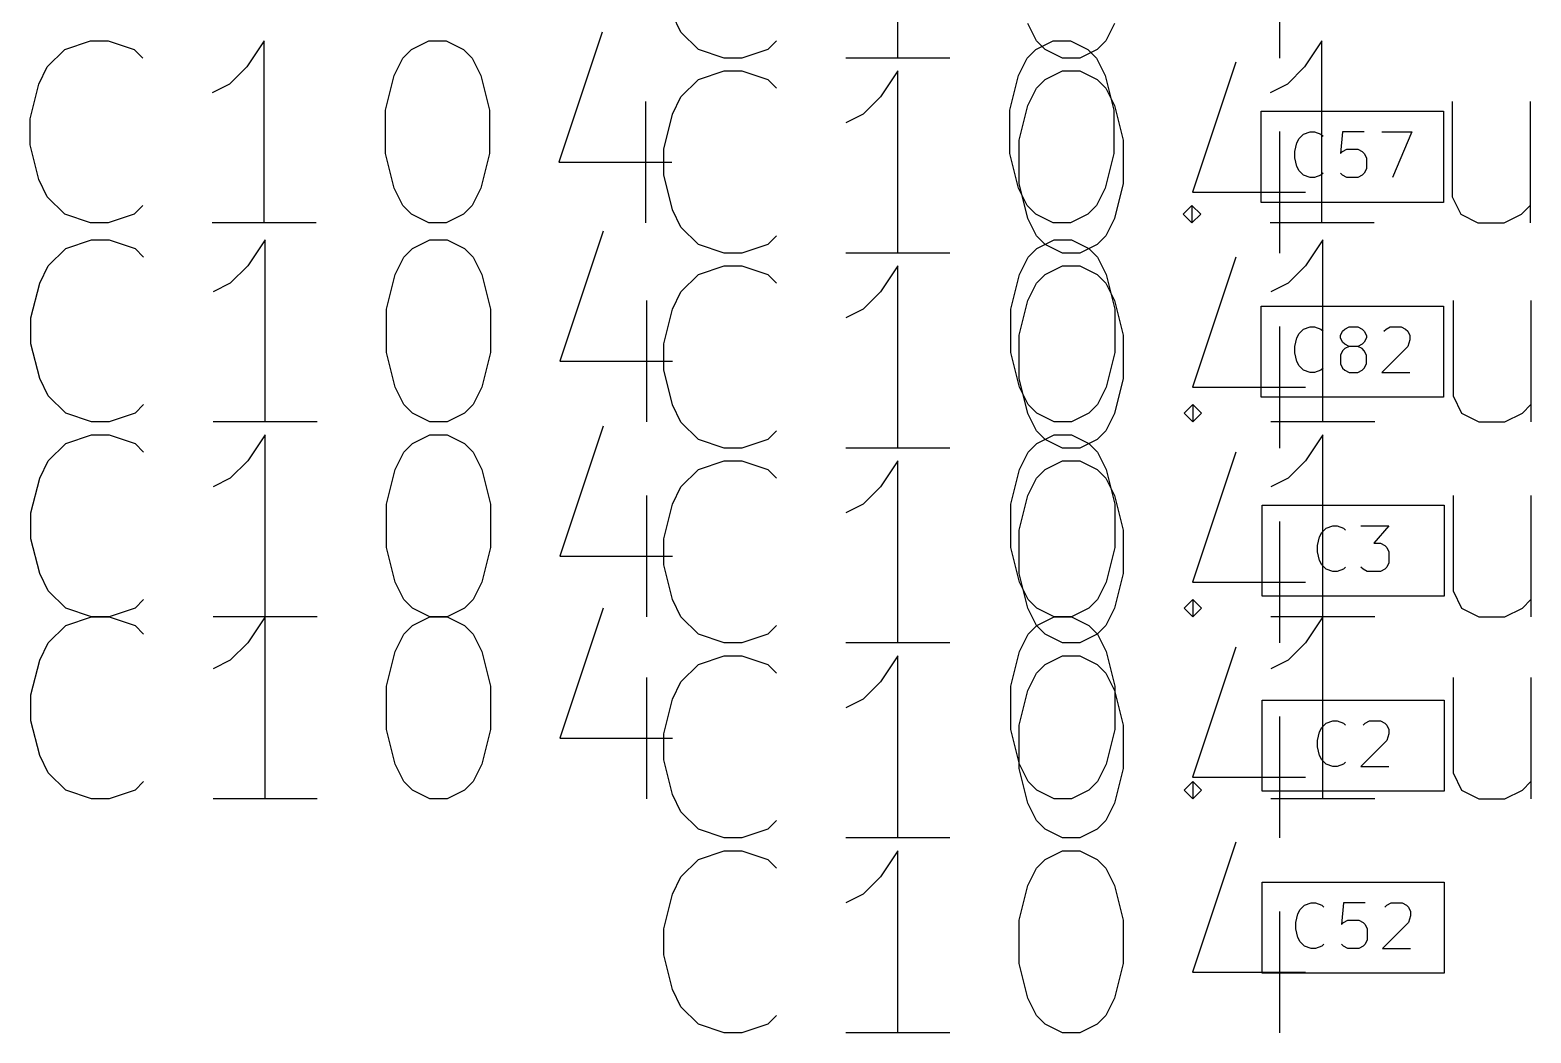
# Model space of a CAD drawing. Extents: x 34 to 373, y -124 to -1.
# Drawn here: x 309.55 to 317.8, y -65.58 to -60.07 of the extents above; entities that cross this region are included whole.
import ezdxf

# ---------------------------------------------------------------- set-up
doc = ezdxf.new("R2010")
doc.units = 0
doc.layers.add('BLACK', color=7, linetype='CONTINUOUS')

msp = doc.modelspace()

# ---------------------------------------------------------------- linework, layer by layer
at = {"layer": 'BLACK', "linetype": 'CONTINUOUS'}
for p, q in [((314.319, -60.2261), (314.319, -59.2261)), ((316.414, -59.5594), (316.414, -60.2261)), ((313.128, -60.0832), (313.081, -59.988)), ((312.696, -60.0846), (312.458, -60.7988)), ((313.224, -60.1785), (313.128, -60.0832)), ((315.081, -60.1308), (315.033, -60.0356)), ((315.509, -60.0356), (315.462, -60.1308)), ((309.744, -60.1798), (309.886, -60.1322)), ((309.886, -60.1322), (309.982, -60.1322)), ((309.982, -60.1322), (310.125, -60.1798)), ((310.839, -60.1322), (310.744, -60.275)), ((310.839, -61.1322), (310.839, -60.1322)), ((311.648, -60.1798), (311.744, -60.1322)), ((311.744, -60.1322), (311.839, -60.1322)), ((311.839, -60.1322), (311.934, -60.1798)), ((313.652, -60.1308), (313.605, -60.1785)), ((315.077, -60.1798), (315.172, -60.1322)), ((315.128, -60.1785), (315.081, -60.1308)), ((315.172, -60.1322), (315.267, -60.1322)), ((315.267, -60.1322), (315.363, -60.1798)), ((315.462, -60.1308), (315.414, -60.1785)), ((316.648, -60.1322), (316.553, -60.275)), ((316.648, -61.1322), (316.648, -60.1322)), ((309.648, -60.275), (309.744, -60.1798)), ((310.125, -60.1798), (310.172, -60.2274)), ((311.553, -60.3227), (311.601, -60.2274)), ((311.601, -60.2274), (311.648, -60.1798)), ((311.934, -60.1798), (311.982, -60.2274)), ((311.982, -60.2274), (312.029, -60.3227)), ((313.366, -60.2261), (313.224, -60.1785)), ((313.462, -60.2261), (313.366, -60.2261)), ((313.605, -60.1785), (313.462, -60.2261)), ((314.605, -60.2261), (314.033, -60.2261)), ((314.982, -60.3227), (315.029, -60.2274)), ((315.029, -60.2274), (315.077, -60.1798)), ((315.224, -60.2261), (315.128, -60.1785)), ((315.319, -60.2261), (315.224, -60.2261)), ((315.414, -60.1785), (315.319, -60.2261)), ((315.363, -60.1798), (315.41, -60.2274)), ((315.41, -60.2274), (315.458, -60.3227)), ((316.176, -60.2496), (315.938, -60.9638)), ((309.601, -60.3703), (309.648, -60.275)), ((310.744, -60.275), (310.648, -60.3703)), ((311.505, -60.5131), (311.553, -60.3227)), ((312.029, -60.3227), (312.077, -60.5131)), ((313.224, -60.3448), (313.366, -60.2972)), ((313.366, -60.2972), (313.462, -60.2972)), ((313.462, -60.2972), (313.605, -60.3448)), ((314.319, -60.2972), (314.224, -60.44)), ((314.319, -61.2972), (314.319, -60.2972)), ((314.934, -60.5131), (314.982, -60.3227)), ((315.128, -60.3448), (315.224, -60.2972)), ((315.224, -60.2972), (315.319, -60.2972)), ((315.319, -60.2972), (315.414, -60.3448)), ((315.458, -60.3227), (315.505, -60.5131)), ((316.553, -60.275), (316.458, -60.3703)), ((309.553, -60.5608), (309.601, -60.3703)), ((310.648, -60.3703), (310.553, -60.4179)), ((313.128, -60.44), (313.224, -60.3448)), ((313.605, -60.3448), (313.652, -60.3924)), ((315.033, -60.4877), (315.081, -60.3924)), ((315.081, -60.3924), (315.128, -60.3448)), ((315.414, -60.3448), (315.462, -60.3924)), ((315.462, -60.3924), (315.509, -60.4877)), ((316.458, -60.3703), (316.363, -60.4179)), ((312.934, -60.4655), (312.934, -61.1322)), ((313.081, -60.5353), (313.128, -60.44)), ((314.224, -60.44), (314.128, -60.5353)), ((314.985, -60.6781), (315.033, -60.4877)), ((315.509, -60.4877), (315.557, -60.6781)), ((317.363, -60.4655), (317.363, -60.9893)), ((317.791, -60.4655), (317.791, -61.1322)), ((309.553, -60.7036), (309.553, -60.5608)), ((311.505, -60.7512), (311.505, -60.5131)), ((312.077, -60.5131), (312.077, -60.7512)), ((313.033, -60.7258), (313.081, -60.5353)), ((314.128, -60.5353), (314.033, -60.5829)), ((314.934, -60.7512), (314.934, -60.5131)), ((315.505, -60.5131), (315.505, -60.7512)), ((316.315, -60.5188), (317.315, -60.5188)), ((316.315, -61.0188), (316.315, -60.5188)), ((317.315, -60.5188), (317.315, -61.0188)), ((316.414, -60.6305), (316.414, -61.2972)), ((316.511, -60.6914), (316.523, -60.6676)), ((316.523, -60.6676), (316.547, -60.6438)), ((316.547, -60.6438), (316.583, -60.6319)), ((316.583, -60.6319), (316.607, -60.6319)), ((316.607, -60.6319), (316.642, -60.6438)), ((316.642, -60.6438), (316.654, -60.6557)), ((316.761, -60.6319), (316.75, -60.7509)), ((316.88, -60.6319), (316.761, -60.6319)), ((316.976, -60.6319), (317.142, -60.6319)), ((317.142, -60.6319), (317.035, -60.8819)), ((309.601, -60.8941), (309.553, -60.7036)), ((313.033, -60.8686), (313.033, -60.7258)), ((314.985, -60.9162), (314.985, -60.6781)), ((315.557, -60.6781), (315.557, -60.9162)), ((316.5, -60.739), (316.511, -60.6914)), ((316.5, -60.7748), (316.5, -60.739)), ((316.75, -60.7509), (316.761, -60.739)), ((316.761, -60.739), (316.785, -60.7271)), ((316.785, -60.7271), (316.845, -60.7271)), ((316.845, -60.7271), (316.869, -60.739)), ((316.869, -60.739), (316.88, -60.7509)), ((316.88, -60.7509), (316.892, -60.7748)), ((311.553, -60.9417), (311.505, -60.7512)), ((312.077, -60.7512), (312.029, -60.9417)), ((312.458, -60.7988), (313.077, -60.7988)), ((314.982, -60.9417), (314.934, -60.7512)), ((315.505, -60.7512), (315.458, -60.9417)), ((316.511, -60.8224), (316.5, -60.7748)), ((316.523, -60.8462), (316.511, -60.8224)), ((316.892, -60.7748), (316.892, -60.8343)), ((309.648, -60.9893), (309.601, -60.8941)), ((313.081, -61.0591), (313.033, -60.8686)), ((316.547, -60.87), (316.523, -60.8462)), ((316.583, -60.8819), (316.547, -60.87)), ((316.607, -60.8819), (316.583, -60.8819)), ((316.642, -60.87), (316.607, -60.8819)), ((316.654, -60.8581), (316.642, -60.87)), ((316.761, -60.87), (316.75, -60.8581)), ((316.785, -60.8819), (316.761, -60.87)), ((316.845, -60.8819), (316.785, -60.8819)), ((316.869, -60.87), (316.845, -60.8819)), ((316.88, -60.8581), (316.869, -60.87)), ((316.892, -60.8343), (316.88, -60.8581)), ((309.744, -61.0846), (309.648, -60.9893)), ((311.601, -61.0369), (311.553, -60.9417)), ((312.029, -60.9417), (311.982, -61.0369)), ((315.029, -61.0369), (314.982, -60.9417)), ((315.033, -61.1067), (314.985, -60.9162)), ((315.458, -60.9417), (315.41, -61.0369)), ((315.557, -60.9162), (315.509, -61.1067)), ((315.938, -60.9638), (316.557, -60.9638)), ((317.363, -60.9893), (317.41, -61.0846)), ((310.172, -61.0369), (310.125, -61.0846)), ((311.648, -61.0846), (311.601, -61.0369)), ((311.982, -61.0369), (311.934, -61.0846)), ((313.128, -61.1543), (313.081, -61.0591)), ((315.077, -61.0846), (315.029, -61.0369)), ((315.41, -61.0369), (315.363, -61.0846)), ((315.886, -61.0846), (315.934, -61.0369)), ((315.934, -61.0369), (315.982, -61.0846)), ((315.934, -61.0369), (315.934, -61.1322)), ((317.315, -61.0188), (316.315, -61.0188)), ((317.744, -61.0846), (317.791, -61.0369)), ((309.886, -61.1322), (309.744, -61.0846)), ((309.982, -61.1322), (309.886, -61.1322)), ((310.125, -61.0846), (309.982, -61.1322)), ((311.125, -61.1322), (310.553, -61.1322)), ((311.744, -61.1322), (311.648, -61.0846)), ((311.839, -61.1322), (311.744, -61.1322)), ((311.934, -61.0846), (311.839, -61.1322)), ((313.224, -61.2496), (313.128, -61.1543)), ((315.081, -61.2019), (315.033, -61.1067)), ((315.172, -61.1322), (315.077, -61.0846)), ((315.267, -61.1322), (315.172, -61.1322)), ((315.363, -61.0846), (315.267, -61.1322)), ((315.509, -61.1067), (315.462, -61.2019)), ((315.934, -61.1322), (315.886, -61.0846)), ((315.982, -61.0846), (315.934, -61.1322)), ((316.934, -61.1322), (316.363, -61.1322)), ((317.41, -61.0846), (317.505, -61.1322)), ((317.505, -61.1322), (317.648, -61.1322)), ((317.648, -61.1322), (317.744, -61.0846)), ((309.749, -61.2728), (309.891, -61.2252)), ((309.891, -61.2252), (309.987, -61.2252)), ((309.987, -61.2252), (310.13, -61.2728)), ((310.844, -61.2252), (310.749, -61.368)), ((310.844, -62.2252), (310.844, -61.2252)), ((311.653, -61.2728), (311.749, -61.2252)), ((311.749, -61.2252), (311.844, -61.2252)), ((311.844, -61.2252), (311.939, -61.2728)), ((312.701, -61.1776), (312.463, -61.8918)), ((313.652, -61.2019), (313.605, -61.2496)), ((315.128, -61.2496), (315.081, -61.2019)), ((315.082, -61.2728), (315.177, -61.2252)), ((315.177, -61.2252), (315.272, -61.2252)), ((315.272, -61.2252), (315.368, -61.2728)), ((315.462, -61.2019), (315.414, -61.2496)), ((316.653, -61.2252), (316.558, -61.368)), ((316.653, -62.2252), (316.653, -61.2252)), ((309.653, -61.368), (309.749, -61.2728)), ((310.13, -61.2728), (310.177, -61.3204)), ((311.558, -61.4157), (311.606, -61.3204)), ((311.606, -61.3204), (311.653, -61.2728)), ((311.939, -61.2728), (311.987, -61.3204)), ((311.987, -61.3204), (312.034, -61.4157)), ((313.366, -61.2972), (313.224, -61.2496)), ((313.462, -61.2972), (313.366, -61.2972)), ((313.605, -61.2496), (313.462, -61.2972)), ((314.605, -61.2972), (314.033, -61.2972)), ((314.987, -61.4157), (315.034, -61.3204)), ((315.034, -61.3204), (315.082, -61.2728)), ((315.224, -61.2972), (315.128, -61.2496)), ((315.319, -61.2972), (315.224, -61.2972)), ((315.414, -61.2496), (315.319, -61.2972)), ((315.368, -61.2728), (315.415, -61.3204)), ((315.415, -61.3204), (315.463, -61.4157)), ((316.176, -61.3207), (315.938, -62.0349)), ((309.606, -61.4633), (309.653, -61.368)), ((310.749, -61.368), (310.653, -61.4633)), ((313.224, -61.4159), (313.366, -61.3683)), ((313.366, -61.3683), (313.462, -61.3683)), ((313.462, -61.3683), (313.605, -61.4159)), ((314.319, -61.3683), (314.224, -61.5111)), ((314.319, -62.3683), (314.319, -61.3683)), ((315.128, -61.4159), (315.224, -61.3683)), ((315.224, -61.3683), (315.319, -61.3683)), ((315.319, -61.3683), (315.414, -61.4159)), ((316.558, -61.368), (316.463, -61.4633)), ((309.558, -61.6538), (309.606, -61.4633)), ((310.653, -61.4633), (310.558, -61.5109)), ((311.51, -61.6061), (311.558, -61.4157)), ((312.034, -61.4157), (312.082, -61.6061)), ((313.128, -61.5111), (313.224, -61.4159)), ((313.605, -61.4159), (313.652, -61.4635)), ((314.939, -61.6061), (314.987, -61.4157)), ((315.033, -61.5588), (315.081, -61.4635)), ((315.081, -61.4635), (315.128, -61.4159)), ((315.414, -61.4159), (315.462, -61.4635)), ((315.462, -61.4635), (315.509, -61.5588)), ((315.463, -61.4157), (315.51, -61.6061)), ((316.463, -61.4633), (316.368, -61.5109)), ((312.939, -61.5585), (312.939, -62.2252)), ((313.081, -61.6064), (313.128, -61.5111)), ((314.224, -61.5111), (314.128, -61.6064)), ((314.985, -61.7492), (315.033, -61.5588)), ((315.509, -61.5588), (315.557, -61.7492)), ((317.368, -61.5585), (317.368, -62.0823)), ((317.796, -61.5585), (317.796, -62.2252)), ((309.558, -61.7966), (309.558, -61.6538)), ((311.51, -61.8442), (311.51, -61.6061)), ((312.082, -61.6061), (312.082, -61.8442)), ((313.033, -61.7969), (313.081, -61.6064)), ((314.128, -61.6064), (314.033, -61.654)), ((314.939, -61.8442), (314.939, -61.6061)), ((315.51, -61.6061), (315.51, -61.8442)), ((316.315, -61.5898), (317.315, -61.5898)), ((316.315, -62.0898), (316.315, -61.5898)), ((317.315, -61.5898), (317.315, -62.0898)), ((316.414, -61.7016), (316.414, -62.3683)), ((316.511, -61.7624), (316.523, -61.7386)), ((316.523, -61.7386), (316.547, -61.7148)), ((316.547, -61.7148), (316.583, -61.7029)), ((316.583, -61.7029), (316.607, -61.7029)), ((316.607, -61.7029), (316.642, -61.7148)), ((316.642, -61.7148), (316.654, -61.7267)), ((316.75, -61.7505), (316.761, -61.7267)), ((316.761, -61.7267), (316.773, -61.7148)), ((316.773, -61.7148), (316.797, -61.7029)), ((316.797, -61.7029), (316.845, -61.7029)), ((316.845, -61.7029), (316.869, -61.7148)), ((316.869, -61.7148), (316.88, -61.7267)), ((316.88, -61.7267), (316.892, -61.7505)), ((316.988, -61.7267), (317, -61.7148)), ((317, -61.7148), (317.023, -61.7029)), ((317.023, -61.7029), (317.083, -61.7029)), ((317.083, -61.7029), (317.107, -61.7148)), ((317.107, -61.7148), (317.119, -61.7267)), ((317.119, -61.7267), (317.13, -61.7505)), ((309.606, -61.9871), (309.558, -61.7966)), ((313.033, -61.9397), (313.033, -61.7969)), ((314.985, -61.9873), (314.985, -61.7492)), ((315.557, -61.7492), (315.557, -61.9873)), ((316.5, -61.81), (316.511, -61.7624)), ((316.5, -61.8458), (316.5, -61.81)), ((316.75, -61.7624), (316.75, -61.7505)), ((316.761, -61.7862), (316.75, -61.7624)), ((316.773, -61.7981), (316.761, -61.7862)), ((316.773, -61.8219), (316.761, -61.8338)), ((316.797, -61.81), (316.773, -61.7981)), ((316.797, -61.81), (316.773, -61.8219)), ((316.845, -61.81), (316.797, -61.81)), ((316.869, -61.7981), (316.845, -61.81)), ((316.869, -61.8219), (316.845, -61.81)), ((316.88, -61.7862), (316.869, -61.7981)), ((316.88, -61.8338), (316.869, -61.8219)), ((316.892, -61.7624), (316.88, -61.7862)), ((316.892, -61.7505), (316.892, -61.7624)), ((317.119, -61.81), (316.976, -61.9529)), ((317.13, -61.7743), (317.119, -61.81)), ((317.13, -61.7505), (317.13, -61.7743)), ((311.558, -62.0347), (311.51, -61.8442)), ((312.082, -61.8442), (312.034, -62.0347)), ((312.463, -61.8918), (313.082, -61.8918)), ((314.987, -62.0347), (314.939, -61.8442)), ((315.51, -61.8442), (315.463, -62.0347)), ((316.511, -61.8934), (316.5, -61.8458)), ((316.523, -61.9172), (316.511, -61.8934)), ((316.761, -61.8338), (316.75, -61.8577)), ((316.75, -61.8577), (316.75, -61.9053)), ((316.892, -61.8577), (316.88, -61.8338)), ((316.892, -61.9053), (316.892, -61.8577)), ((309.653, -62.0823), (309.606, -61.9871)), ((313.081, -62.1302), (313.033, -61.9397)), ((315.033, -62.1778), (314.985, -61.9873)), ((315.557, -61.9873), (315.509, -62.1778)), ((316.547, -61.941), (316.523, -61.9172)), ((316.583, -61.9529), (316.547, -61.941)), ((316.607, -61.9529), (316.583, -61.9529)), ((316.642, -61.941), (316.607, -61.9529)), ((316.654, -61.9291), (316.642, -61.941)), ((316.75, -61.9053), (316.761, -61.9291)), ((316.761, -61.9291), (316.773, -61.941)), ((316.773, -61.941), (316.797, -61.9529)), ((316.797, -61.9529), (316.845, -61.9529)), ((316.845, -61.9529), (316.869, -61.941)), ((316.869, -61.941), (316.88, -61.9291)), ((316.88, -61.9291), (316.892, -61.9053)), ((316.976, -61.9529), (317.13, -61.9529)), ((311.606, -62.1299), (311.558, -62.0347)), ((312.034, -62.0347), (311.987, -62.1299)), ((315.034, -62.1299), (314.987, -62.0347)), ((315.463, -62.0347), (315.415, -62.1299)), ((315.938, -62.0349), (316.557, -62.0349)), ((309.749, -62.1776), (309.653, -62.0823)), ((310.177, -62.1299), (310.13, -62.1776)), ((311.653, -62.1776), (311.606, -62.1299)), ((311.987, -62.1299), (311.939, -62.1776)), ((313.128, -62.2254), (313.081, -62.1302)), ((315.082, -62.1776), (315.034, -62.1299)), ((315.415, -62.1299), (315.368, -62.1776)), ((315.891, -62.1776), (315.939, -62.1299)), ((315.939, -62.1299), (315.987, -62.1776)), ((315.939, -62.1299), (315.939, -62.2252)), ((317.315, -62.0898), (316.315, -62.0898)), ((317.368, -62.0823), (317.415, -62.1776)), ((317.749, -62.1776), (317.796, -62.1299)), ((309.891, -62.2252), (309.749, -62.1776)), ((309.987, -62.2252), (309.891, -62.2252)), ((310.13, -62.1776), (309.987, -62.2252)), ((311.13, -62.2252), (310.558, -62.2252)), ((311.749, -62.2252), (311.653, -62.1776)), ((311.844, -62.2252), (311.749, -62.2252)), ((311.939, -62.1776), (311.844, -62.2252)), ((313.224, -62.3207), (313.128, -62.2254)), ((315.081, -62.273), (315.033, -62.1778)), ((315.177, -62.2252), (315.082, -62.1776)), ((315.272, -62.2252), (315.177, -62.2252)), ((315.368, -62.1776), (315.272, -62.2252)), ((315.509, -62.1778), (315.462, -62.273)), ((315.939, -62.2252), (315.891, -62.1776)), ((315.987, -62.1776), (315.939, -62.2252)), ((316.939, -62.2252), (316.368, -62.2252)), ((317.415, -62.1776), (317.51, -62.2252)), ((317.51, -62.2252), (317.653, -62.2252)), ((317.653, -62.2252), (317.749, -62.1776)), ((309.749, -62.3438), (309.891, -62.2962)), ((309.891, -62.2962), (309.987, -62.2962)), ((309.987, -62.2962), (310.13, -62.3438)), ((310.844, -62.2962), (310.749, -62.439)), ((310.844, -63.2962), (310.844, -62.2962)), ((311.653, -62.3438), (311.749, -62.2962)), ((311.749, -62.2962), (311.844, -62.2962)), ((311.844, -62.2962), (311.939, -62.3438)), ((312.701, -62.2486), (312.463, -62.9628)), ((313.652, -62.273), (313.605, -62.3207)), ((315.128, -62.3207), (315.081, -62.273)), ((315.082, -62.3438), (315.177, -62.2962)), ((315.177, -62.2962), (315.272, -62.2962)), ((315.272, -62.2962), (315.368, -62.3438)), ((315.462, -62.273), (315.414, -62.3207)), ((316.653, -62.2962), (316.558, -62.439)), ((316.653, -63.2962), (316.653, -62.2962)), ((309.653, -62.439), (309.749, -62.3438)), ((310.13, -62.3438), (310.177, -62.3914)), ((311.558, -62.4867), (311.606, -62.3914)), ((311.606, -62.3914), (311.653, -62.3438)), ((311.939, -62.3438), (311.987, -62.3914)), ((311.987, -62.3914), (312.034, -62.4867)), ((313.366, -62.3683), (313.224, -62.3207)), ((313.462, -62.3683), (313.366, -62.3683)), ((313.605, -62.3207), (313.462, -62.3683)), ((314.605, -62.3683), (314.033, -62.3683)), ((314.987, -62.4867), (315.034, -62.3914)), ((315.034, -62.3914), (315.082, -62.3438)), ((315.224, -62.3683), (315.128, -62.3207)), ((315.319, -62.3683), (315.224, -62.3683)), ((315.414, -62.3207), (315.319, -62.3683)), ((315.368, -62.3438), (315.415, -62.3914)), ((315.415, -62.3914), (315.463, -62.4867)), ((316.176, -62.3917), (315.938, -63.1059)), ((309.606, -62.5343), (309.653, -62.439)), ((310.749, -62.439), (310.653, -62.5343)), ((313.224, -62.4869), (313.366, -62.4393)), ((313.366, -62.4393), (313.462, -62.4393)), ((313.462, -62.4393), (313.605, -62.4869)), ((314.319, -62.4393), (314.224, -62.5821)), ((314.319, -63.4393), (314.319, -62.4393)), ((315.128, -62.4869), (315.224, -62.4393)), ((315.224, -62.4393), (315.319, -62.4393)), ((315.319, -62.4393), (315.414, -62.4869)), ((316.558, -62.439), (316.463, -62.5343)), ((309.558, -62.7248), (309.606, -62.5343)), ((310.653, -62.5343), (310.558, -62.5819)), ((311.51, -62.6771), (311.558, -62.4867)), ((312.034, -62.4867), (312.082, -62.6771)), ((313.128, -62.5821), (313.224, -62.4869)), ((313.605, -62.4869), (313.652, -62.5345)), ((314.939, -62.6771), (314.987, -62.4867)), ((315.033, -62.6298), (315.081, -62.5345)), ((315.081, -62.5345), (315.128, -62.4869)), ((315.414, -62.4869), (315.462, -62.5345)), ((315.462, -62.5345), (315.509, -62.6298)), ((315.463, -62.4867), (315.51, -62.6771)), ((316.463, -62.5343), (316.368, -62.5819)), ((312.939, -62.6295), (312.939, -63.2962)), ((313.081, -62.6774), (313.128, -62.5821)), ((314.224, -62.5821), (314.128, -62.6774)), ((314.985, -62.8202), (315.033, -62.6298)), ((315.509, -62.6298), (315.557, -62.8202)), ((317.368, -62.6295), (317.368, -63.1533)), ((317.796, -62.6295), (317.796, -63.2962)), ((309.558, -62.8676), (309.558, -62.7248)), ((311.51, -62.9152), (311.51, -62.6771)), ((312.082, -62.6771), (312.082, -62.9152)), ((313.033, -62.8679), (313.081, -62.6774)), ((314.128, -62.6774), (314.033, -62.725)), ((314.939, -62.9152), (314.939, -62.6771)), ((315.51, -62.6771), (315.51, -62.9152)), ((316.32, -62.6828), (317.32, -62.6828)), ((316.32, -63.1828), (316.32, -62.6828)), ((317.32, -62.6828), (317.32, -63.1828)), ((316.414, -62.7726), (316.414, -63.4393)), ((316.647, -62.8316), (316.671, -62.8078)), ((316.671, -62.8078), (316.707, -62.7959)), ((316.707, -62.7959), (316.731, -62.7959)), ((316.731, -62.7959), (316.766, -62.8078)), ((316.766, -62.8078), (316.778, -62.8197)), ((316.862, -62.7959), (317.016, -62.7959)), ((317.016, -62.7959), (316.933, -62.8911)), ((309.606, -63.0581), (309.558, -62.8676)), ((313.033, -63.0107), (313.033, -62.8679)), ((314.985, -63.0583), (314.985, -62.8202)), ((315.557, -62.8202), (315.557, -63.0583)), ((316.624, -62.903), (316.635, -62.8554)), ((316.635, -62.8554), (316.647, -62.8316)), ((316.933, -62.8911), (316.969, -62.8911)), ((316.969, -62.8911), (316.993, -62.903)), ((311.558, -63.1057), (311.51, -62.9152)), ((312.082, -62.9152), (312.034, -63.1057)), ((312.463, -62.9628), (313.082, -62.9628)), ((314.987, -63.1057), (314.939, -62.9152)), ((315.51, -62.9152), (315.463, -63.1057)), ((316.624, -62.9388), (316.624, -62.903)), ((316.635, -62.9864), (316.624, -62.9388)), ((316.993, -62.903), (317.005, -62.9149)), ((317.005, -62.9149), (317.016, -62.9388)), ((317.016, -62.9388), (317.016, -62.9983)), ((309.653, -63.1533), (309.606, -63.0581)), ((313.081, -63.2012), (313.033, -63.0107)), ((315.033, -63.2488), (314.985, -63.0583)), ((315.557, -63.0583), (315.509, -63.2488)), ((316.647, -63.0102), (316.635, -62.9864)), ((316.671, -63.034), (316.647, -63.0102)), ((316.707, -63.0459), (316.671, -63.034)), ((316.731, -63.0459), (316.707, -63.0459)), ((316.766, -63.034), (316.731, -63.0459)), ((316.778, -63.0221), (316.766, -63.034)), ((316.874, -63.034), (316.862, -63.0221)), ((316.897, -63.0459), (316.874, -63.034)), ((316.969, -63.0459), (316.897, -63.0459)), ((316.993, -63.034), (316.969, -63.0459)), ((317.005, -63.0221), (316.993, -63.034)), ((317.016, -62.9983), (317.005, -63.0221)), ((311.606, -63.2009), (311.558, -63.1057)), ((312.034, -63.1057), (311.987, -63.2009)), ((315.034, -63.2009), (314.987, -63.1057)), ((315.463, -63.1057), (315.415, -63.2009)), ((315.938, -63.1059), (316.557, -63.1059)), ((309.749, -63.2486), (309.653, -63.1533)), ((310.177, -63.2009), (310.13, -63.2486)), ((311.653, -63.2486), (311.606, -63.2009)), ((311.987, -63.2009), (311.939, -63.2486)), ((313.128, -63.2964), (313.081, -63.2012)), ((315.082, -63.2486), (315.034, -63.2009)), ((315.415, -63.2009), (315.368, -63.2486)), ((315.891, -63.2486), (315.939, -63.2009)), ((315.939, -63.2009), (315.987, -63.2486)), ((315.939, -63.2009), (315.939, -63.2962)), ((317.32, -63.1828), (316.32, -63.1828)), ((317.368, -63.1533), (317.415, -63.2486)), ((317.749, -63.2486), (317.796, -63.2009)), ((309.891, -63.2962), (309.749, -63.2486)), ((309.749, -63.3438), (309.891, -63.2962)), ((309.891, -63.2962), (309.987, -63.2962)), ((309.987, -63.2962), (309.891, -63.2962)), ((310.13, -63.2486), (309.987, -63.2962)), ((309.987, -63.2962), (310.13, -63.3438)), ((311.13, -63.2962), (310.558, -63.2962)), ((310.844, -63.2962), (310.749, -63.439)), ((310.844, -64.2962), (310.844, -63.2962)), ((311.749, -63.2962), (311.653, -63.2486)), ((311.653, -63.3438), (311.749, -63.2962)), ((311.749, -63.2962), (311.844, -63.2962)), ((311.844, -63.2962), (311.749, -63.2962)), ((311.939, -63.2486), (311.844, -63.2962)), ((311.844, -63.2962), (311.939, -63.3438)), ((312.701, -63.2486), (312.463, -63.9628)), ((313.224, -63.3917), (313.128, -63.2964)), ((315.081, -63.344), (315.033, -63.2488)), ((315.177, -63.2962), (315.082, -63.2486)), ((315.082, -63.3438), (315.177, -63.2962)), ((315.177, -63.2962), (315.272, -63.2962)), ((315.272, -63.2962), (315.177, -63.2962)), ((315.368, -63.2486), (315.272, -63.2962)), ((315.272, -63.2962), (315.368, -63.3438)), ((315.509, -63.2488), (315.462, -63.344)), ((315.939, -63.2962), (315.891, -63.2486)), ((315.987, -63.2486), (315.939, -63.2962)), ((316.939, -63.2962), (316.368, -63.2962)), ((316.653, -63.2962), (316.558, -63.439)), ((316.653, -64.2962), (316.653, -63.2962)), ((317.415, -63.2486), (317.51, -63.2962)), ((317.51, -63.2962), (317.653, -63.2962)), ((317.653, -63.2962), (317.749, -63.2486)), ((309.653, -63.439), (309.749, -63.3438)), ((310.13, -63.3438), (310.177, -63.3914)), ((311.606, -63.3914), (311.653, -63.3438)), ((311.939, -63.3438), (311.987, -63.3914)), ((313.652, -63.344), (313.605, -63.3917)), ((315.034, -63.3914), (315.082, -63.3438)), ((315.128, -63.3917), (315.081, -63.344)), ((315.368, -63.3438), (315.415, -63.3914)), ((315.462, -63.344), (315.414, -63.3917)), ((309.606, -63.5343), (309.653, -63.439)), ((310.749, -63.439), (310.653, -63.5343)), ((311.558, -63.4867), (311.606, -63.3914)), ((311.987, -63.3914), (312.034, -63.4867)), ((313.366, -63.4393), (313.224, -63.3917)), ((313.462, -63.4393), (313.366, -63.4393)), ((313.605, -63.3917), (313.462, -63.4393)), ((314.605, -63.4393), (314.033, -63.4393)), ((314.987, -63.4867), (315.034, -63.3914)), ((315.224, -63.4393), (315.128, -63.3917)), ((315.319, -63.4393), (315.224, -63.4393)), ((315.414, -63.3917), (315.319, -63.4393)), ((315.415, -63.3914), (315.463, -63.4867)), ((316.176, -63.4628), (315.938, -64.177)), ((316.558, -63.439), (316.463, -63.5343)), ((309.558, -63.7248), (309.606, -63.5343)), ((310.653, -63.5343), (310.558, -63.5819)), ((311.51, -63.6771), (311.558, -63.4867)), ((312.034, -63.4867), (312.082, -63.6771)), ((313.224, -63.558), (313.366, -63.5104)), ((313.366, -63.5104), (313.462, -63.5104)), ((313.462, -63.5104), (313.605, -63.558)), ((314.319, -63.5104), (314.224, -63.6532)), ((314.319, -64.5104), (314.319, -63.5104)), ((314.939, -63.6771), (314.987, -63.4867)), ((315.128, -63.558), (315.224, -63.5104)), ((315.224, -63.5104), (315.319, -63.5104)), ((315.319, -63.5104), (315.414, -63.558)), ((315.463, -63.4867), (315.51, -63.6771)), ((316.463, -63.5343), (316.368, -63.5819)), ((312.939, -63.6295), (312.939, -64.2962)), ((313.128, -63.6532), (313.224, -63.558)), ((313.605, -63.558), (313.652, -63.6056)), ((315.033, -63.7009), (315.081, -63.6056)), ((315.081, -63.6056), (315.128, -63.558)), ((315.414, -63.558), (315.462, -63.6056)), ((315.462, -63.6056), (315.509, -63.7009)), ((317.368, -63.6295), (317.368, -64.1533)), ((317.796, -63.6295), (317.796, -64.2962)), ((311.51, -63.9152), (311.51, -63.6771)), ((312.082, -63.6771), (312.082, -63.9152)), ((313.081, -63.7485), (313.128, -63.6532)), ((314.224, -63.6532), (314.128, -63.7485)), ((314.939, -63.9152), (314.939, -63.6771)), ((314.985, -63.8913), (315.033, -63.7009)), ((315.509, -63.7009), (315.557, -63.8913)), ((315.51, -63.6771), (315.51, -63.9152)), ((309.558, -63.8676), (309.558, -63.7248)), ((313.033, -63.939), (313.081, -63.7485)), ((314.128, -63.7485), (314.033, -63.7961)), ((316.32, -63.7538), (317.32, -63.7538)), ((316.32, -64.2538), (316.32, -63.7538)), ((317.32, -63.7538), (317.32, -64.2538)), ((309.606, -64.0581), (309.558, -63.8676)), ((316.414, -63.8437), (316.414, -64.5104)), ((316.647, -63.9026), (316.671, -63.8788)), ((316.671, -63.8788), (316.707, -63.8669)), ((316.707, -63.8669), (316.731, -63.8669)), ((316.731, -63.8669), (316.766, -63.8788)), ((316.766, -63.8788), (316.778, -63.8907)), ((316.874, -63.8907), (316.885, -63.8788)), ((316.885, -63.8788), (316.909, -63.8669)), ((316.909, -63.8669), (316.969, -63.8669)), ((316.969, -63.8669), (316.993, -63.8788)), ((316.993, -63.8788), (317.005, -63.8907)), ((311.558, -64.1057), (311.51, -63.9152)), ((312.082, -63.9152), (312.034, -64.1057)), ((312.463, -63.9628), (313.082, -63.9628)), ((313.033, -64.0818), (313.033, -63.939)), ((314.987, -64.1057), (314.939, -63.9152)), ((314.985, -64.1294), (314.985, -63.8913)), ((315.51, -63.9152), (315.463, -64.1057)), ((315.557, -63.8913), (315.557, -64.1294)), ((316.624, -63.974), (316.635, -63.9264)), ((316.635, -63.9264), (316.647, -63.9026)), ((317.005, -63.8907), (317.016, -63.9145)), ((317.016, -63.9383), (317.005, -63.974)), ((317.016, -63.9145), (317.016, -63.9383)), ((316.624, -64.0098), (316.624, -63.974)), ((316.635, -64.0574), (316.624, -64.0098)), ((317.005, -63.974), (316.862, -64.1169)), ((309.653, -64.1533), (309.606, -64.0581)), ((311.606, -64.2009), (311.558, -64.1057)), ((312.034, -64.1057), (311.987, -64.2009)), ((313.081, -64.2723), (313.033, -64.0818)), ((315.033, -64.3199), (314.985, -64.1294)), ((315.034, -64.2009), (314.987, -64.1057)), ((315.463, -64.1057), (315.415, -64.2009)), ((315.557, -64.1294), (315.509, -64.3199)), ((316.647, -64.0812), (316.635, -64.0574)), ((316.671, -64.105), (316.647, -64.0812)), ((316.707, -64.1169), (316.671, -64.105)), ((316.731, -64.1169), (316.707, -64.1169)), ((316.766, -64.105), (316.731, -64.1169)), ((316.778, -64.0931), (316.766, -64.105)), ((316.862, -64.1169), (317.016, -64.1169)), ((309.749, -64.2486), (309.653, -64.1533)), ((310.177, -64.2009), (310.13, -64.2486)), ((311.653, -64.2486), (311.606, -64.2009)), ((311.987, -64.2009), (311.939, -64.2486)), ((315.082, -64.2486), (315.034, -64.2009)), ((315.415, -64.2009), (315.368, -64.2486)), ((315.891, -64.2486), (315.939, -64.2009)), ((315.938, -64.177), (316.557, -64.177)), ((315.939, -64.2009), (315.987, -64.2486)), ((315.939, -64.2009), (315.939, -64.2962)), ((317.368, -64.1533), (317.415, -64.2486)), ((317.749, -64.2486), (317.796, -64.2009)), ((309.891, -64.2962), (309.749, -64.2486)), ((310.13, -64.2486), (309.987, -64.2962)), ((311.749, -64.2962), (311.653, -64.2486)), ((311.939, -64.2486), (311.844, -64.2962)), ((313.128, -64.3675), (313.081, -64.2723)), ((315.177, -64.2962), (315.082, -64.2486)), ((315.368, -64.2486), (315.272, -64.2962)), ((315.939, -64.2962), (315.891, -64.2486)), ((315.987, -64.2486), (315.939, -64.2962)), ((317.32, -64.2538), (316.32, -64.2538)), ((317.415, -64.2486), (317.51, -64.2962)), ((317.653, -64.2962), (317.749, -64.2486)), ((309.987, -64.2962), (309.891, -64.2962)), ((311.13, -64.2962), (310.558, -64.2962)), ((311.844, -64.2962), (311.749, -64.2962)), ((313.224, -64.4628), (313.128, -64.3675)), ((315.081, -64.4151), (315.033, -64.3199)), ((315.272, -64.2962), (315.177, -64.2962)), ((315.509, -64.3199), (315.462, -64.4151)), ((316.939, -64.2962), (316.368, -64.2962)), ((317.51, -64.2962), (317.653, -64.2962)), ((313.652, -64.4151), (313.605, -64.4628)), ((315.128, -64.4628), (315.081, -64.4151)), ((315.462, -64.4151), (315.414, -64.4628)), ((313.366, -64.5104), (313.224, -64.4628)), ((313.462, -64.5104), (313.366, -64.5104)), ((313.605, -64.4628), (313.462, -64.5104)), ((314.605, -64.5104), (314.033, -64.5104)), ((315.224, -64.5104), (315.128, -64.4628)), ((315.319, -64.5104), (315.224, -64.5104)), ((315.414, -64.4628), (315.319, -64.5104)), ((316.176, -64.5339), (315.938, -65.2481)), ((313.224, -64.6291), (313.366, -64.5815)), ((313.366, -64.5815), (313.462, -64.5815)), ((313.462, -64.5815), (313.605, -64.6291)), ((314.319, -64.5815), (314.224, -64.7243)), ((314.319, -65.5815), (314.319, -64.5815)), ((315.128, -64.6291), (315.224, -64.5815)), ((315.224, -64.5815), (315.319, -64.5815)), ((315.319, -64.5815), (315.414, -64.6291)), ((313.128, -64.7243), (313.224, -64.6291)), ((313.605, -64.6291), (313.652, -64.6767)), ((315.033, -64.772), (315.081, -64.6767)), ((315.081, -64.6767), (315.128, -64.6291)), ((315.414, -64.6291), (315.462, -64.6767)), ((315.462, -64.6767), (315.509, -64.772)), ((313.081, -64.8196), (313.128, -64.7243)), ((314.224, -64.7243), (314.128, -64.8196)), ((314.985, -64.9624), (315.033, -64.772)), ((315.509, -64.772), (315.557, -64.9624)), ((316.32, -64.7538), (317.32, -64.7538)), ((316.32, -65.2538), (316.32, -64.7538)), ((317.32, -64.7538), (317.32, -65.2538)), ((313.033, -65.0101), (313.081, -64.8196)), ((314.128, -64.8196), (314.033, -64.8672)), ((316.552, -64.8788), (316.588, -64.8669)), ((316.588, -64.8669), (316.612, -64.8669)), ((316.612, -64.8669), (316.647, -64.8788)), ((316.766, -64.8669), (316.755, -64.9859)), ((316.885, -64.8669), (316.766, -64.8669)), ((317.005, -64.8788), (317.028, -64.8669)), ((317.028, -64.8669), (317.088, -64.8669)), ((317.088, -64.8669), (317.112, -64.8788)), ((316.414, -64.9148), (316.414, -65.5815)), ((316.505, -64.974), (316.516, -64.9264)), ((316.516, -64.9264), (316.528, -64.9026)), ((316.528, -64.9026), (316.552, -64.8788)), ((316.647, -64.8788), (316.659, -64.8907)), ((316.993, -64.8907), (317.005, -64.8788)), ((317.112, -64.8788), (317.124, -64.8907)), ((317.124, -64.8907), (317.135, -64.9145)), ((317.135, -64.9383), (317.124, -64.974)), ((317.135, -64.9145), (317.135, -64.9383)), ((313.033, -65.1529), (313.033, -65.0101)), ((314.985, -65.2005), (314.985, -64.9624)), ((315.557, -64.9624), (315.557, -65.2005)), ((316.505, -65.0098), (316.505, -64.974)), ((316.516, -65.0574), (316.505, -65.0098)), ((316.755, -64.9859), (316.766, -64.974)), ((316.766, -64.974), (316.79, -64.9621)), ((316.79, -64.9621), (316.85, -64.9621)), ((316.85, -64.9621), (316.874, -64.974)), ((316.874, -64.974), (316.885, -64.9859)), ((316.885, -64.9859), (316.897, -65.0098)), ((316.897, -65.0098), (316.897, -65.0693)), ((317.124, -64.974), (316.981, -65.1169)), ((316.528, -65.0812), (316.516, -65.0574)), ((316.552, -65.105), (316.528, -65.0812)), ((316.588, -65.1169), (316.552, -65.105)), ((316.612, -65.1169), (316.588, -65.1169)), ((316.647, -65.105), (316.612, -65.1169)), ((316.659, -65.0931), (316.647, -65.105)), ((316.766, -65.105), (316.755, -65.0931)), ((316.79, -65.1169), (316.766, -65.105)), ((316.85, -65.1169), (316.79, -65.1169)), ((316.874, -65.105), (316.85, -65.1169)), ((316.885, -65.0931), (316.874, -65.105)), ((316.897, -65.0693), (316.885, -65.0931)), ((316.981, -65.1169), (317.135, -65.1169)), ((313.081, -65.3434), (313.033, -65.1529)), ((315.033, -65.391), (314.985, -65.2005)), ((315.557, -65.2005), (315.509, -65.391)), ((315.938, -65.2481), (316.557, -65.2481)), ((317.32, -65.2538), (316.32, -65.2538)), ((313.128, -65.4386), (313.081, -65.3434)), ((313.224, -65.5339), (313.128, -65.4386)), ((315.081, -65.4862), (315.033, -65.391)), ((315.509, -65.391), (315.462, -65.4862)), ((313.652, -65.4862), (313.605, -65.5339)), ((315.128, -65.5339), (315.081, -65.4862)), ((315.462, -65.4862), (315.414, -65.5339)), ((313.366, -65.5815), (313.224, -65.5339)), ((313.462, -65.5815), (313.366, -65.5815)), ((313.605, -65.5339), (313.462, -65.5815)), ((314.605, -65.5815), (314.033, -65.5815)), ((315.224, -65.5815), (315.128, -65.5339)), ((315.319, -65.5815), (315.224, -65.5815)), ((315.414, -65.5339), (315.319, -65.5815))]:
    msp.add_line(p, q, dxfattribs=at)

doc.saveas('drawing.dxf')
